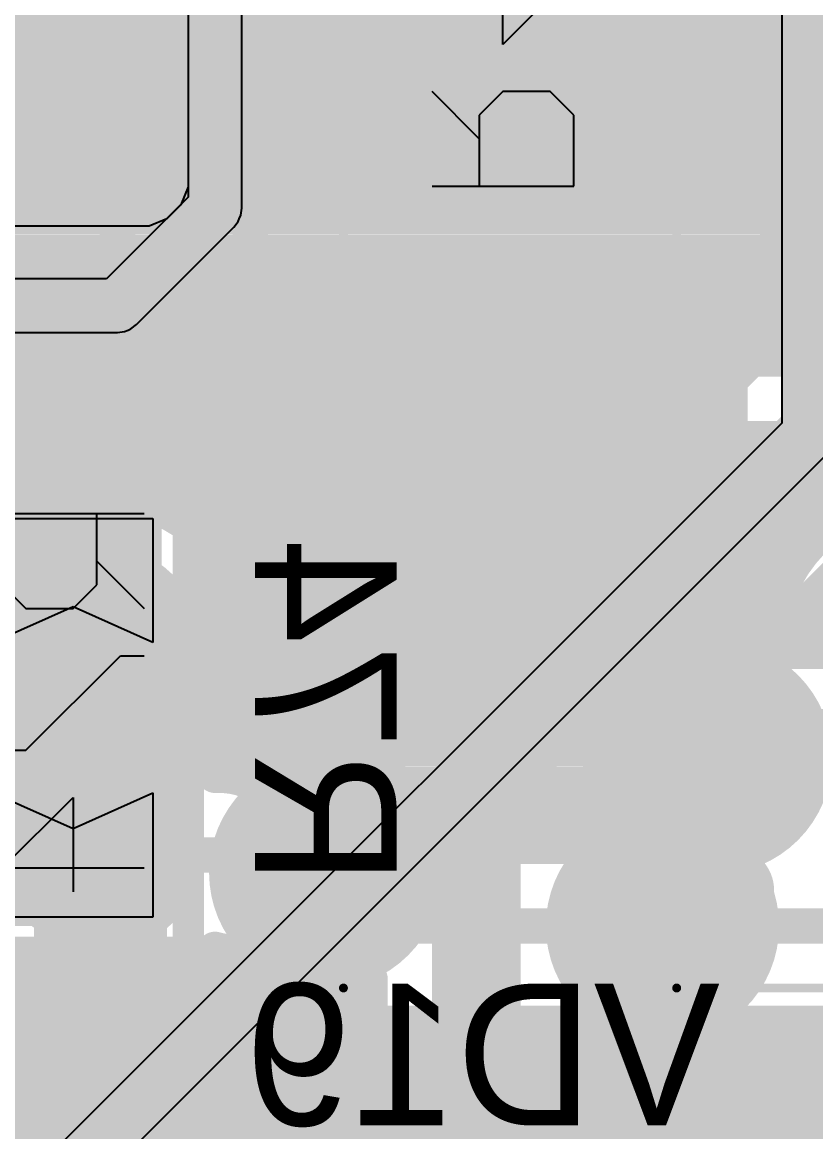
# Model space of a CAD drawing. Header units: millimetres. Extents: x 0.11 to 5.67, y 0.55 to 4.24.
# Drawn here: x 1.5586 to 1.7348, y 3.2053 to 3.4518 of the extents above; entities that cross this region are included whole.
import ezdxf

# ---------------------------------------------------------------- set-up
doc = ezdxf.new("R2010")
doc.units = ezdxf.units.MM
doc.header["$MEASUREMENT"] = 0
for name, color, linetype in [('BottomLayer', 5, 'Continuous'), ('BottomOverlay', 54, 'Continuous'), ('BottomPaste', 16, 'Continuous'), ('BottomSolder', 6, 'Continuous'), ('InternalPlane1', 76, 'Continuous'), ('InternalPlane2', 16, 'Continuous'), ('Mechanical1', 6, 'Continuous'), ('Mechanical3', 76, 'Continuous'), ('MultiLayer', 9, 'Continuous'), ('TopLayer', 1, 'Continuous'), ('TopOverlay', 2, 'Continuous'), ('TopPaste', 8, 'Continuous'), ('TopSolder', 216, 'Continuous'), ('ViaHoleLayer', 16, 'Continuous')]:
    doc.layers.add(name, color=color, linetype=linetype)

# ---------------------------------------------------------------- blocks, each defined once
blk = doc.blocks.new('D_PAK_TO_252AA__49')
at = {"layer": 'Mechanical1', "const_width": 0.00197}
for points in [[(-0.23031, 0.1437), (0.23031, 0.1437)], [(-0.23031, 0.1437), (-0.23031, -0.1437)]]:
    blk.add_lwpolyline(points, dxfattribs=at)
at = {"layer": 'Mechanical1', "const_width": 0.000984}
blk.add_lwpolyline([(-0.23081, 0.1437, 1), (-0.22982, 0.1437, 1)], format="xyb", close=True, dxfattribs=at)
blk.add_lwpolyline([(-0.23081, 0.1437, 1), (-0.22982, 0.1437, 1)], format="xyb", close=True, dxfattribs=at)
at = {"layer": 'TopOverlay'}
for points, const_width in [([(-0.20374, 0.13189, 1), (-0.21358, 0.13189, 1)], 0.00984), ([(-0.21604, 0.13189, 1), (-0.21112, 0.13189, 1)], 0.00492), ([(-0.2062, 0.13189, 1), (-0.20128, 0.13189, 1)], 0.00492), ([(-0.12106, 0.13189, 1), (-0.11713, 0.13189, 1)], 0.00394), ([(-0.12106, 0.13189, 1), (-0.11713, 0.13189, 1)], 0.00394), ([(-0.07776, 0.13189, 1), (-0.07382, 0.13189, 1)], 0.00394)]:
    blk.add_lwpolyline(points, format="xyb", close=True, dxfattribs=dict(at, const_width=const_width))
at = {"layer": 'TopOverlay', "const_width": 0.00787}
for points in [[(-0.11909, 0.13189), (-0.11909, -0.13189)], [(-0.11909, 0.13189), (-0.07579, 0.13189)]]:
    blk.add_lwpolyline(points, dxfattribs=at)
blk = doc.blocks.new('D_PAK_TO_252AA__54')
at = {"layer": 'Mechanical1', "const_width": 0.00197}
for points in [[(-0.23031, 0.1437), (-0.23031, -0.1437)], [(-0.23031, -0.1437), (0.23031, -0.1437)]]:
    blk.add_lwpolyline(points, dxfattribs=at)
at = {"layer": 'Mechanical1', "const_width": 0.000984}
blk.add_lwpolyline([(-0.23081, -0.1437, 1), (-0.22982, -0.1437, 1)], format="xyb", close=True, dxfattribs=at)
blk.add_lwpolyline([(-0.23081, -0.1437, 1), (-0.22982, -0.1437, 1)], format="xyb", close=True, dxfattribs=at)
at = {"layer": 'TopLayer', "const_width": 0.03937}
blk.add_lwpolyline([(-0.15453, -0.08976), (-0.1998, -0.08976)], dxfattribs=at)
at = {"layer": 'TopLayer'}
for points, const_width in [([(-0.20965, -0.08976, 1), (-0.18996, -0.08976, 1)], 0.01969), ([(-0.16437, -0.08976, 1), (-0.14469, -0.08976, 1)], 0.01969), ([(-0.05556, -0.09833, 1), (-0.04464, -0.09833, 1)], 0.01093)]:
    blk.add_lwpolyline(points, format="xyb", close=True, dxfattribs=dict(at, const_width=const_width))
for points in [[(-0.0501, -0.10925), (0.20758, -0.10925), (-0.0501, 0.10925), (0.20758, 0.10925)], [(-0.06102, -0.09833), (0.2185, -0.09833), (-0.06102, 0.09833), (0.2185, 0.09833)]]:
    blk.add_solid(points, dxfattribs=at)
at = {"layer": 'TopOverlay', "const_width": 0.00787}
for points in [[(-0.11909, 0.13189), (-0.11909, -0.13189)], [(-0.11909, -0.13189), (-0.07579, -0.13189)]]:
    blk.add_lwpolyline(points, dxfattribs=at)
at = {"layer": 'TopOverlay', "const_width": 0.00394}
for points in [[(-0.12106, -0.13189, 1), (-0.11713, -0.13189, 1)], [(-0.12106, -0.13189, 1), (-0.11713, -0.13189, 1)], [(-0.07776, -0.13189, 1), (-0.07382, -0.13189, 1)]]:
    blk.add_lwpolyline(points, format="xyb", close=True, dxfattribs=at)
at = {"layer": 'TopPaste'}
for p, q in [((-0.06106, -0.09835), (-0.06106, -0.01862)), ((-0.06106, -0.10051), (-0.06106, -0.09835)), ((-0.06106, -0.09835), (-0.06106, -0.09835)), ((-0.05941, -0.1045), (-0.06106, -0.10051)), ((-0.05635, -0.10756), (-0.05941, -0.1045)), ((-0.05236, -0.10921), (-0.05635, -0.10756)), ((-0.0502, -0.10921), (-0.05236, -0.10921)), ((0.05973, -0.10921), (-0.0502, -0.10921))]:
    blk.add_line(p, q, dxfattribs=at)
at = {"layer": 'TopPaste', "const_width": 0.04535}
blk.add_lwpolyline([(-0.15453, -0.08976), (-0.1998, -0.08976)], dxfattribs=at)
at = {"layer": 'TopPaste', "const_width": 0.02268}
for points in [[(-0.21114, -0.08976, 1), (-0.18846, -0.08976, 1)], [(-0.16587, -0.08976, 1), (-0.14319, -0.08976, 1)]]:
    blk.add_lwpolyline(points, format="xyb", close=True, dxfattribs=at)
at = {"layer": 'TopSolder', "const_width": 0.04331}
blk.add_lwpolyline([(-0.15453, -0.08976), (-0.1998, -0.08976)], dxfattribs=at)
at = {"layer": 'TopSolder'}
for points, const_width in [([(-0.21063, -0.08976, 1), (-0.18898, -0.08976, 1)], 0.02165), ([(-0.16535, -0.08976, 1), (-0.1437, -0.08976, 1)], 0.02165), ([(-0.05655, -0.09833, 1), (-0.04365, -0.09833, 1)], 0.01289)]:
    blk.add_lwpolyline(points, format="xyb", close=True, dxfattribs=dict(at, const_width=const_width))
for points in [[(-0.0501, -0.11122), (0.20758, -0.11122), (-0.0501, 0.11122), (0.20758, 0.11122)], [(-0.06299, -0.09833), (0.22047, -0.09833), (-0.06299, 0.09833), (0.22047, 0.09833)]]:
    blk.add_solid(points, dxfattribs=at)
blk = doc.blocks.new('RC0603_B_102')
at = {"layer": 'BottomLayer'}
for points in [[(-0.04429, -0.01772), (-0.01673, -0.01772), (-0.04429, 0.01772), (-0.01673, 0.01772)], [(0.04427, 0.01772), (0.01671, 0.01772), (0.04427, -0.01772), (0.01671, -0.01772)]]:
    blk.add_solid(points, dxfattribs=at)
at = {"layer": 'BottomOverlay', "const_width": 0.00701}
for points in [[(-0.05217, -0.02559), (-0.05217, 0.02559)], [(0.05217, 0.02559), (-0.05217, 0.02559)], [(0.05217, -0.02559), (0.05217, 0.02559)], [(0.05217, -0.02559), (-0.05217, -0.02559)]]:
    blk.add_lwpolyline(points, dxfattribs=at)
at = {"layer": 'BottomOverlay', "const_width": 0.0035}
for points in [[(-0.05392, 0.02559, 1), (-0.05041, 0.02559, 1)], [(-0.05392, 0.02559, 1), (-0.05041, 0.02559, 1)], [(0.05041, 0.02559, 1), (0.05392, 0.02559, 1)], [(0.05041, 0.02559, 1), (0.05392, 0.02559, 1)], [(-0.05392, -0.02559, 1), (-0.05041, -0.02559, 1)], [(-0.05392, -0.02559, 1), (-0.05041, -0.02559, 1)], [(0.05041, -0.02559, 1), (0.05392, -0.02559, 1)], [(0.05041, -0.02559, 1), (0.05392, -0.02559, 1)]]:
    blk.add_lwpolyline(points, format="xyb", close=True, dxfattribs=at)
at = {"layer": 'BottomPaste'}
for p, q in [((-0.04429, -0.01772), (-0.04429, 0.01772)), ((-0.04429, 0.01772), (-0.01673, 0.01772)), ((-0.01673, 0.01772), (-0.02461, 0)), ((0.02458, 0), (0.01671, 0.01772)), ((0.01671, 0.01772), (0.04427, 0.01772)), ((0.04427, 0.01772), (0.04427, -0.01772)), ((-0.02461, 0), (-0.01673, -0.01772)), ((0.01671, -0.01772), (0.02458, 0)), ((-0.01673, -0.01772), (-0.04429, -0.01772)), ((0.04427, -0.01772), (0.01671, -0.01772))]:
    blk.add_line(p, q, dxfattribs=at)
at = {"layer": 'BottomSolder'}
for points in [[(-0.04626, -0.01969), (-0.01476, -0.01969), (-0.04626, 0.01969), (-0.01476, 0.01969)], [(0.04624, 0.01969), (0.01474, 0.01969), (0.04624, -0.01969), (0.01474, -0.01969)]]:
    blk.add_solid(points, dxfattribs=at)
at = {"layer": 'Mechanical3'}
for p, q in [((-0.04528, 0.01575), (-0.04528, -0.01574)), ((-0.03478, 0.00525), (-0.02429, 0.01575)), ((-0.01379, 0.0105), (-0.01379, 0.01575)), ((0.03344, 0.01575), (0.03344, -0.01574)), ((0.0072, -0.01049), (-0.01379, 0.0105)), ((-0.02953, 0.00525), (-0.04528, 0.00525)), ((-0.02429, 0.00001), (-0.02953, 0.00525)), ((-0.02429, -0.01049), (-0.02429, 0.00001)), ((0.03344, -0.01574), (0.0177, 0.00001)), ((0.0177, 0.00001), (0.03869, 0.00001)), ((-0.02953, -0.01574), (-0.02429, -0.01049)), ((0.0072, -0.01574), (0.0072, -0.01049)), ((-0.04528, -0.01574), (-0.02953, -0.01574)), ((-0.01379, -0.01574), (0.0072, -0.01574))]:
    blk.add_line(p, q, dxfattribs=at)
blk = doc.blocks.new('R2512_B_132')
at = {"layer": 'BottomLayer'}
blk.add_solid([(-0.14075, -0.06594), (-0.06988, -0.06594), (-0.14075, 0.06791), (-0.06988, 0.06791)], dxfattribs=at)
at = {"layer": 'BottomOverlay', "const_width": 0.00787}
for points in [[(-0.15256, 0.07972), (-0.15256, -0.07776)], [(-0.15256, 0.07972), (0.14665, 0.07972)], [(-0.15256, -0.07776), (0.14665, -0.07776)]]:
    blk.add_lwpolyline(points, dxfattribs=at)
at = {"layer": 'BottomOverlay', "const_width": 0.00394}
for points in [[(-0.15453, 0.07972, 1), (-0.15059, 0.07972, 1)], [(-0.15453, 0.07972, 1), (-0.15059, 0.07972, 1)], [(-0.15453, -0.07776, 1), (-0.15059, -0.07776, 1)], [(-0.15453, -0.07776, 1), (-0.15059, -0.07776, 1)]]:
    blk.add_lwpolyline(points, format="xyb", close=True, dxfattribs=at)
at = {"layer": 'BottomPaste'}
blk.add_solid([(-0.14075, -0.06594), (-0.06988, -0.06594), (-0.14075, 0.06791), (-0.06988, 0.06791)], dxfattribs=at)
at = {"layer": 'BottomSolder'}
blk.add_solid([(-0.14272, -0.06791), (-0.06791, -0.06791), (-0.14272, 0.06988), (-0.06791, 0.06988)], dxfattribs=at)
at = {"layer": 'Mechanical3'}
for p, q in [((-0.13484, 0.00984), (-0.13484, -0.02164)), ((-0.12435, -0.00065), (-0.11385, 0.00984)), ((-0.1191, -0.00065), (-0.13484, -0.00065)), ((-0.11385, -0.0059), (-0.1191, -0.00065)), ((-0.11385, -0.0164), (-0.11385, -0.0059)), ((-0.08761, -0.02164), (-0.10336, -0.0059)), ((-0.10336, -0.0059), (-0.08237, -0.0059)), ((-0.1191, -0.02164), (-0.11385, -0.0164)), ((-0.13484, -0.02164), (-0.1191, -0.02164))]:
    blk.add_line(p, q, dxfattribs=at)
blk = doc.blocks.new('CAP_13_26_236')
at = {"layer": 'TopOverlay', "const_width": 0.00787}
blk.add_lwpolyline([(-0.25591, -1.11024), (-0.25591, -0.06299)], dxfattribs=at)

msp = doc.modelspace()

# ---------------------------------------------------------------- linework, layer by layer
at = {"layer": 'BottomLayer'}
for points, const_width in [([(1.57972, 3.39272), (1.57972, 3.48327)], 0.00787), ([(0.72047, 3.4557), (2.58723, 3.4557)], 0.00787), ([(1.57972, 3.4557), (1.75098, 3.4557)], 0.00787), ([(0.72047, 3.44783), (2.58936, 3.44783)], 0.00787), ([(1.57972, 3.44783), (1.75098, 3.44783)], 0.00787), ([(0.72047, 3.43995), (2.59325, 3.43995)], 0.00787), ([(1.57972, 3.43995), (1.75098, 3.43995)], 0.00787), ([(0.72047, 3.43208), (2.59959, 3.43208)], 0.00787), ([(1.57972, 3.43208), (1.75098, 3.43208)], 0.00787), ([(0.80794, 3.4242), (2.61066, 3.4242)], 0.00787), ([(1.57972, 3.4242), (1.75098, 3.4242)], 0.00787), ([(0.81586, 3.41633), (2.8063, 3.41633)], 0.00787), ([(1.57972, 3.41633), (1.74507, 3.41633)], 0.00787), ([(0.8218, 3.40846), (1.73055, 3.40846)], 0.00787), ([(1.57972, 3.40846), (1.73055, 3.40846)], 0.00787), ([(0.82967, 3.40058), (1.72484, 3.40058)], 0.00787), ([(1.57972, 3.40058), (1.72484, 3.40058)], 0.00787), ([(1.69783, 3.36909), (1.7228, 3.39406)], 0.00787), ([(0.83755, 3.39271), (1.72261, 3.39271)], 0.00787), ([(1.57972, 3.39272), (1.60236, 3.37008)], 0.00787), ([(1.57973, 3.39271), (1.72145, 3.39271)], 0.00787), ([(1.72244, 3.37888), (1.72244, 3.3878)], 0.00787), ([(0.84542, 3.38483), (1.72244, 3.38483)], 0.00787), ([(1.58761, 3.38483), (1.71357, 3.38483)], 0.00787), ([(1.64275, 3.29918), (1.72244, 3.37888)], 0.00787), ([(0.85244, 3.37696), (1.72052, 3.37696)], 0.00787), ([(1.59548, 3.37696), (1.7057, 3.37696)], 0.00787), ([(1.65945, 3.28248), (1.74606, 3.36909)], 0.01969), ([(0.85556, 3.36909), (1.71265, 3.36909)], 0.00787), ([(1.60236, 3.31102), (1.60236, 3.37008)], 0.00787), ([(1.60236, 3.36909), (1.69783, 3.36909)], 0.00787), ([(1.69783, 3.35427), (1.69783, 3.36909)], 0.00787), ([(0.85602, 3.36121), (1.70477, 3.36121)], 0.00787), ([(1.60236, 3.36121), (1.69783, 3.36121)], 0.00787), ([(1.53839, 3.35532), (1.60138, 3.35532)], 0.00787), ([(1.60138, 3.3002), (1.60138, 3.35532)], 0.00787), ([(1.64275, 3.29918), (1.69783, 3.35427)], 0.00787), ([(1.60138, 3.35334), (1.6969, 3.35334)], 0.00787), ([(1.60236, 3.35334), (1.6969, 3.35334)], 0.00787), ([(1.7224, 3.31202), (1.76277, 3.35239)], 0.00787), ([(1.60138, 3.34546), (1.68903, 3.34546)], 0.00787), ([(1.60236, 3.34546), (1.68903, 3.34546)], 0.00787), ([(1.60138, 3.33759), (1.68115, 3.33759)], 0.00787), ([(1.60236, 3.33759), (1.68115, 3.33759)], 0.00787), ([(1.49999, 3.32825), (1.56939, 3.32825)], 0.01969), ([(1.56939, 3.32825), (1.56988, 3.32776)], 0.01969), ([(1.60138, 3.32972), (1.67328, 3.32972)], 0.00787), ([(1.60236, 3.32972), (1.67328, 3.32972)], 0.00787), ([(1.60138, 3.32184), (1.6654, 3.32184)], 0.00787), ([(1.60236, 3.32184), (1.6654, 3.32184)], 0.00787), ([(1.73222, 3.32184), (1.81927, 3.32184)], 0.00787), ([(1.60138, 3.31397), (1.65753, 3.31397)], 0.00787), ([(1.60236, 3.31397), (1.65753, 3.31397)], 0.00787), ([(1.72244, 3.31201), (1.73997, 3.31201)], 0.00787), ([(1.72434, 3.31397), (1.7435, 3.31397)], 0.00787), ([(1.60236, 3.31102), (1.62205, 3.29134)], 0.00787), ([(1.60138, 3.30609), (1.64966, 3.30609)], 0.00787), ([(1.60729, 3.30609), (1.64966, 3.30609)], 0.00787), ([(1.53839, 3.3002), (1.60138, 3.3002)], 0.00787), ([(1.45014, 3.29822), (1.64183, 3.29822)], 0.00787), ([(1.61517, 3.29822), (1.64183, 3.29822)], 0.00787), ([(1.53839, 3.29432), (1.60138, 3.29432)], 0.00787), ([(1.60138, 3.28447), (1.60138, 3.29432)], 0.00787), ([(1.7126, 3.28839), (1.77035, 3.28839)], 0.01969), ([(1.60138, 3.29035), (1.63717, 3.29035)], 0.00787), ([(1.62205, 3.29134), (1.63755, 3.29134)], 0.00787), ([(1.65945, 3.161), (1.65945, 3.28248)], 0.01969), ([(1.56988, 3.26676), (1.60234, 3.26676)], 0.00787), ([(1.60234, 3.26676), (1.6063, 3.2628)], 0.00787), ([(1.6063, 3.2628), (1.62598, 3.2628)], 0.00787), ([(1.70079, 3.25098), (1.77067, 3.25098)], 0.00787), ([(1.60138, 3.2392), (1.60138, 3.24578)], 0.00787), ([(1.60138, 3.2431), (1.60964, 3.2431)], 0.00787), ([(1.53901, 3.2392), (1.60138, 3.2392)], 0.00787), ([(1.63583, 3.19734), (1.63583, 3.23917)], 0.00787), ([(1.53703, 3.23523), (1.63583, 3.23523)], 0.00787), ([(1.52951, 3.22735), (1.63583, 3.22735)], 0.00787), ([(1.42446, 3.21948), (1.63583, 3.21948)], 0.00787), ([(1.4279, 3.21161), (1.63583, 3.21161)], 0.00787), ([(1.42815, 3.20373), (1.63583, 3.20373)], 0.00787)]:
    msp.add_lwpolyline(points, dxfattribs=dict(at, const_width=const_width))
for points, const_width in [([(1.57776, 3.44783, 1), (1.58169, 3.44783, 1)], 0.00394), ([(1.57776, 3.43995, 1), (1.58169, 3.43995, 1)], 0.00394), ([(1.57776, 3.43208, 1), (1.58169, 3.43208, 1)], 0.00394), ([(1.57776, 3.4242, 1), (1.58169, 3.4242, 1)], 0.00394), ([(1.57776, 3.41633, 1), (1.58169, 3.41633, 1)], 0.00394), ([(1.57776, 3.40846, 1), (1.58169, 3.40846, 1)], 0.00394), ([(1.72859, 3.40846, 1), (1.73252, 3.40846, 1)], 0.00394), ([(1.72859, 3.40846, 1), (1.73252, 3.40846, 1)], 0.00394), ([(1.57776, 3.40058, 1), (1.58169, 3.40058, 1)], 0.00394), ([(1.72287, 3.40058, 1), (1.72681, 3.40058, 1)], 0.00394), ([(1.72287, 3.40058, 1), (1.72681, 3.40058, 1)], 0.00394), ([(1.72084, 3.39406, 1), (1.72477, 3.39406, 1)], 0.00394), ([(1.72084, 3.39406, 1), (1.72477, 3.39406, 1)], 0.00394), ([(1.57776, 3.39272, 1), (1.58169, 3.39272, 1)], 0.00394), ([(1.57776, 3.39272, 1), (1.58169, 3.39272, 1)], 0.00394), ([(1.57776, 3.39271, 1), (1.5817, 3.39271, 1)], 0.00394), ([(1.71948, 3.39271, 1), (1.72342, 3.39271, 1)], 0.00394), ([(1.72064, 3.39271, 1), (1.72458, 3.39271, 1)], 0.00394), ([(1.72049, 3.38876, 1), (1.72443, 3.38876, 1)], 0.00394), ([(1.72047, 3.3878, 1), (1.72441, 3.3878, 1)], 0.00394), ([(1.58564, 3.38483, 1), (1.58958, 3.38483, 1)], 0.00394), ([(1.71161, 3.38483, 1), (1.71554, 3.38483, 1)], 0.00394), ([(1.72047, 3.38483, 1), (1.72441, 3.38483, 1)], 0.00394), ([(1.72047, 3.37888, 1), (1.72441, 3.37888, 1)], 0.00394), ([(1.72047, 3.37888, 1), (1.72441, 3.37888, 1)], 0.00394), ([(1.59351, 3.37696, 1), (1.59745, 3.37696, 1)], 0.00394), ([(1.70373, 3.37696, 1), (1.70767, 3.37696, 1)], 0.00394), ([(1.71855, 3.37696, 1), (1.72249, 3.37696, 1)], 0.00394), ([(1.60039, 3.37008, 1), (1.60433, 3.37008, 1)], 0.00394), ([(1.60039, 3.37008, 1), (1.60433, 3.37008, 1)], 0.00394), ([(1.60039, 3.36909, 1), (1.60433, 3.36909, 1)], 0.00394), ([(1.69587, 3.36909, 1), (1.6998, 3.36909, 1)], 0.00394), ([(1.69587, 3.36909, 1), (1.6998, 3.36909, 1)], 0.00394), ([(1.69587, 3.36909, 1), (1.6998, 3.36909, 1)], 0.00394), ([(1.71068, 3.36909, 1), (1.71462, 3.36909, 1)], 0.00394), ([(1.60039, 3.36121, 1), (1.60433, 3.36121, 1)], 0.00394), ([(1.69587, 3.36121, 1), (1.6998, 3.36121, 1)], 0.00394), ([(1.70281, 3.36121, 1), (1.70674, 3.36121, 1)], 0.00394), ([(1.62205, 3.35039, 1), (1.63386, 3.35039, 1)], 0.01181), ([(1.59941, 3.35532, 1), (1.60335, 3.35532, 1)], 0.00394), ([(1.59941, 3.35532, 1), (1.60335, 3.35532, 1)], 0.00394), ([(1.69587, 3.35427, 1), (1.6998, 3.35427, 1)], 0.00394), ([(1.69587, 3.35427, 1), (1.6998, 3.35427, 1)], 0.00394), ([(1.59941, 3.35334, 1), (1.60335, 3.35334, 1)], 0.00394), ([(1.60039, 3.35334, 1), (1.60433, 3.35334, 1)], 0.00394), ([(1.65846, 3.34449, 1), (1.67028, 3.34449, 1)], 0.01181), ([(1.69493, 3.35334, 1), (1.69887, 3.35334, 1)], 0.00394), ([(1.69493, 3.35334, 1), (1.69887, 3.35334, 1)], 0.00394), ([(1.59941, 3.34546, 1), (1.60335, 3.34546, 1)], 0.00394), ([(1.60039, 3.34546, 1), (1.60433, 3.34546, 1)], 0.00394), ([(1.68706, 3.34546, 1), (1.69099, 3.34546, 1)], 0.00394), ([(1.68706, 3.34546, 1), (1.69099, 3.34546, 1)], 0.00394), ([(1.59941, 3.33759, 1), (1.60335, 3.33759, 1)], 0.00394), ([(1.60039, 3.33759, 1), (1.60433, 3.33759, 1)], 0.00394), ([(1.67918, 3.33759, 1), (1.68312, 3.33759, 1)], 0.00394), ([(1.67918, 3.33759, 1), (1.68312, 3.33759, 1)], 0.00394), ([(1.56447, 3.32825, 1), (1.57431, 3.32825, 1)], 0.00984), ([(1.56447, 3.32825, 1), (1.57431, 3.32825, 1)], 0.00984), ([(1.56496, 3.32776, 1), (1.5748, 3.32776, 1)], 0.00984), ([(1.59941, 3.32972, 1), (1.60335, 3.32972, 1)], 0.00394), ([(1.60039, 3.32972, 1), (1.60433, 3.32972, 1)], 0.00394), ([(1.67131, 3.32972, 1), (1.67525, 3.32972, 1)], 0.00394), ([(1.67131, 3.32972, 1), (1.67525, 3.32972, 1)], 0.00394), ([(1.59941, 3.32184, 1), (1.60335, 3.32184, 1)], 0.00394), ([(1.60039, 3.32184, 1), (1.60433, 3.32184, 1)], 0.00394), ([(1.66344, 3.32184, 1), (1.66737, 3.32184, 1)], 0.00394), ([(1.66344, 3.32184, 1), (1.66737, 3.32184, 1)], 0.00394), ([(1.73025, 3.32184, 1), (1.73419, 3.32184, 1)], 0.00394), ([(1.62795, 3.31201, 1), (1.63976, 3.31201, 1)], 0.01181), ([(1.59941, 3.31397, 1), (1.60335, 3.31397, 1)], 0.00394), ([(1.60039, 3.31397, 1), (1.60433, 3.31397, 1)], 0.00394), ([(1.65556, 3.31397, 1), (1.6595, 3.31397, 1)], 0.00394), ([(1.65556, 3.31397, 1), (1.6595, 3.31397, 1)], 0.00394), ([(1.72043, 3.31202, 1), (1.72437, 3.31202, 1)], 0.00394), ([(1.72047, 3.31201, 1), (1.72441, 3.31201, 1)], 0.00394), ([(1.72237, 3.31397, 1), (1.72631, 3.31397, 1)], 0.00394), ([(1.60039, 3.31102, 1), (1.60433, 3.31102, 1)], 0.00394), ([(1.60039, 3.31102, 1), (1.60433, 3.31102, 1)], 0.00394), ([(1.59941, 3.30609, 1), (1.60335, 3.30609, 1)], 0.00394), ([(1.60532, 3.30609, 1), (1.60926, 3.30609, 1)], 0.00394), ([(1.64769, 3.30609, 1), (1.65162, 3.30609, 1)], 0.00394), ([(1.64769, 3.30609, 1), (1.65162, 3.30609, 1)], 0.00394), ([(1.59941, 3.3002, 1), (1.60335, 3.3002, 1)], 0.00394), ([(1.59941, 3.3002, 1), (1.60335, 3.3002, 1)], 0.00394), ([(1.6132, 3.29822, 1), (1.61713, 3.29822, 1)], 0.00394), ([(1.63987, 3.29822, 1), (1.6438, 3.29822, 1)], 0.00394), ([(1.63987, 3.29822, 1), (1.6438, 3.29822, 1)], 0.00394), ([(1.64078, 3.29918, 1), (1.64471, 3.29918, 1)], 0.00394), ([(1.64078, 3.29918, 1), (1.64471, 3.29918, 1)], 0.00394), ([(1.64078, 3.29918, 1), (1.64471, 3.29918, 1)], 0.00394), ([(1.64078, 3.29918, 1), (1.64471, 3.29918, 1)], 0.00394), ([(1.64078, 3.29918, 1), (1.64471, 3.29918, 1)], 0.00394), ([(1.64078, 3.29918, 1), (1.64471, 3.29918, 1)], 0.00394), ([(1.59941, 3.29432, 1), (1.60335, 3.29432, 1)], 0.00394), ([(1.59941, 3.29432, 1), (1.60335, 3.29432, 1)], 0.00394), ([(1.70669, 3.28839, 1), (1.7185, 3.28839, 1)], 0.01181), ([(1.70768, 3.28839, 1), (1.71752, 3.28839, 1)], 0.00984), ([(1.59941, 3.29035, 1), (1.60335, 3.29035, 1)], 0.00394), ([(1.62008, 3.29134, 1), (1.62402, 3.29134, 1)], 0.00394), ([(1.62008, 3.29134, 1), (1.62402, 3.29134, 1)], 0.00394), ([(1.63521, 3.29035, 1), (1.63914, 3.29035, 1)], 0.00394), ([(1.63558, 3.29134, 1), (1.63952, 3.29134, 1)], 0.00394), ([(1.63558, 3.29134, 1), (1.63952, 3.29134, 1)], 0.00394), ([(1.63558, 3.29134, 1), (1.63952, 3.29134, 1)], 0.00394), ([(1.65453, 3.28248, 1), (1.66437, 3.28248, 1)], 0.00984), ([(1.65453, 3.28248, 1), (1.66437, 3.28248, 1)], 0.00984), ([(1.59941, 3.28447, 1), (1.60335, 3.28447, 1)], 0.00394), ([(1.60037, 3.28447, 1), (1.60431, 3.28447, 1)], 0.00394), ([(1.60037, 3.28447, 1), (1.60431, 3.28447, 1)], 0.00394), ([(1.63417, 3.28629, 1), (1.6381, 3.28629, 1)], 0.00394), ([(1.63417, 3.28629, 1), (1.6381, 3.28629, 1)], 0.00394), ([(1.63417, 3.28629, 1), (1.6381, 3.28629, 1)], 0.00394), ([(1.60799, 3.28275, 1), (1.61193, 3.28275, 1)], 0.00394), ([(1.60799, 3.28275, 1), (1.61193, 3.28275, 1)], 0.00394), ([(1.60799, 3.28275, 1), (1.61193, 3.28275, 1)], 0.00394), ([(1.62008, 3.2628, 1), (1.63189, 3.2628, 1)], 0.01181), ([(1.56791, 3.26676, 1), (1.57185, 3.26676, 1)], 0.00394), ([(1.60037, 3.26676, 1), (1.60431, 3.26676, 1)], 0.00394), ([(1.60037, 3.26676, 1), (1.60431, 3.26676, 1)], 0.00394), ([(1.60433, 3.2628, 1), (1.60827, 3.2628, 1)], 0.00394), ([(1.60433, 3.2628, 1), (1.60827, 3.2628, 1)], 0.00394), ([(1.62402, 3.2628, 1), (1.62795, 3.2628, 1)], 0.00394), ([(1.69488, 3.25098, 1), (1.70669, 3.25098, 1)], 0.01181), ([(1.69882, 3.25098, 1), (1.70276, 3.25098, 1)], 0.00394), ([(1.59941, 3.24578, 1), (1.60335, 3.24578, 1)], 0.00394), ([(1.59941, 3.24578, 1), (1.60335, 3.24578, 1)], 0.00394), ([(1.59941, 3.24578, 1), (1.60335, 3.24578, 1)], 0.00394), ([(1.60433, 3.24508, 1), (1.60827, 3.24508, 1)], 0.00394), ([(1.60433, 3.24508, 1), (1.60827, 3.24508, 1)], 0.00394), ([(1.60555, 3.24508, 1), (1.60949, 3.24508, 1)], 0.00394), ([(1.59941, 3.2431, 1), (1.60335, 3.2431, 1)], 0.00394), ([(1.60767, 3.2431, 1), (1.61161, 3.2431, 1)], 0.00394), ([(1.59941, 3.2392, 1), (1.60335, 3.2392, 1)], 0.00394), ([(1.59941, 3.2392, 1), (1.60335, 3.2392, 1)], 0.00394), ([(1.63386, 3.23917, 1), (1.6378, 3.23917, 1)], 0.00394), ([(1.63386, 3.23917, 1), (1.6378, 3.23917, 1)], 0.00394), ([(1.63386, 3.23523, 1), (1.6378, 3.23523, 1)], 0.00394), ([(1.63386, 3.22735, 1), (1.6378, 3.22735, 1)], 0.00394), ([(1.63386, 3.21948, 1), (1.6378, 3.21948, 1)], 0.00394), ([(1.63386, 3.21161, 1), (1.6378, 3.21161, 1)], 0.00394), ([(1.63386, 3.20373, 1), (1.6378, 3.20373, 1)], 0.00394)]:
    msp.add_lwpolyline(points, format="xyb", close=True, dxfattribs=dict(at, const_width=const_width))
at = {"layer": 'BottomLayer', "const_width": 0.00787}
for points in [[(1.72246, 3.38876, -1.019829), (1.77362, 3.38976)], [(1.7228, 3.39406, -0.318413), (1.74373, 3.41499)], [(1.63614, 3.28629, -0.157168), (1.64275, 3.29918)], [(1.63614, 3.28629, -0.157168), (1.64275, 3.29918)], [(1.63755, 3.29134, -0.100587), (1.64275, 3.29918)], [(1.63755, 3.29134, -0.100587), (1.64275, 3.29918)], [(1.60996, 3.28275, -0.277963), (1.63614, 3.28629)], [(1.60234, 3.28447, -0.111655), (1.60996, 3.28275)], [(1.60234, 3.28447, -0.111655), (1.60996, 3.28275)], [(1.6063, 3.24508, -0.070486), (1.60138, 3.24578)], [(1.6063, 3.24508, -0.070486), (1.60138, 3.24578)], [(1.63583, 3.23917, -0.309585), (1.60752, 3.24508)]]:
    msp.add_lwpolyline(points, format="xyb", dxfattribs=at)
at = {"layer": 'InternalPlane1', "const_width": 0.02591}
for points in [[(1.73508, 3.38976, 1), (1.76098, 3.38976, 1)], [(1.69965, 3.28839, 1), (1.72555, 3.28839, 1)], [(1.61303, 3.2628, 1), (1.63894, 3.2628, 1)], [(1.68783, 3.25098, 1), (1.71374, 3.25098, 1)]]:
    msp.add_lwpolyline(points, format="xyb", close=True, dxfattribs=at)
at = {"layer": 'InternalPlane2'}
for p, q in [((1.72731, 3.76772), (1.72731, 3.41732)), ((1.60733, 3.41043), (1.60733, 3.51378)), ((1.59542, 3.51131), (1.59542, 3.4129)), ((1.72731, 3.41732), (1.72731, 3.3627)), ((1.59542, 3.4129), (1.57726, 3.39474)), ((1.60713, 3.40889), (1.60733, 3.41043)), ((1.60559, 3.40622), (1.60654, 3.40745)), ((1.60654, 3.40745), (1.60678, 3.40805)), ((1.60678, 3.40805), (1.60713, 3.40889)), ((1.58394, 3.38457), (1.60559, 3.40622)), ((1.57726, 3.39474), (1.38633, 3.39474)), ((1.5827, 3.38362), (1.58394, 3.38457)), ((1.38981, 3.38282), (1.57972, 3.38282)), ((1.57972, 3.38282), (1.58127, 3.38303)), ((1.58127, 3.38303), (1.58211, 3.38337)), ((1.58211, 3.38337), (1.5827, 3.38362)), ((1.72731, 3.3627), (1.56643, 3.20182)), ((1.57311, 3.19165), (1.73748, 3.35602))]:
    msp.add_line(p, q, dxfattribs=at)
at = {"layer": 'InternalPlane2', "const_width": 0.01181}
for points in [[(1.73327, 3.41732), (1.73327, 3.76772)], [(1.60138, 3.41043), (1.60138, 3.51378)], [(1.73327, 3.36024), (1.73327, 3.41732)], [(1.73327, 3.41732), (1.75197, 3.39862)], [(1.57972, 3.38878), (1.60138, 3.41043)], [(1.38386, 3.38878), (1.57972, 3.38878)], [(1.5689, 3.19587), (1.73327, 3.36024)]]:
    msp.add_lwpolyline(points, dxfattribs=at)
at = {"layer": 'InternalPlane2'}
for points, const_width in [([(1.73032, 3.41732, 1), (1.73622, 3.41732, 1)], 0.00591), ([(1.73032, 3.41732, 1), (1.73622, 3.41732, 1)], 0.00591), ([(1.73032, 3.41732, 1), (1.73622, 3.41732, 1)], 0.00591), ([(1.59843, 3.41043, 1), (1.60433, 3.41043, 1)], 0.00591), ([(1.59843, 3.41043, 1), (1.60433, 3.41043, 1)], 0.00591), ([(1.73508, 3.38976, 1), (1.76098, 3.38976, 1)], 0.02591), ([(1.57677, 3.38878, 1), (1.58268, 3.38878, 1)], 0.00591), ([(1.57677, 3.38878, 1), (1.58268, 3.38878, 1)], 0.00591), ([(1.615, 3.35039, 1), (1.64091, 3.35039, 1)], 0.02591), ([(1.65142, 3.34449, 1), (1.67732, 3.34449, 1)], 0.02591), ([(1.73032, 3.36024, 1), (1.73622, 3.36024, 1)], 0.00591), ([(1.73032, 3.36024, 1), (1.73622, 3.36024, 1)], 0.00591), ([(1.62091, 3.31201, 1), (1.64681, 3.31201, 1)], 0.02591), ([(1.69965, 3.28839, 1), (1.72555, 3.28839, 1)], 0.02591), ([(1.61303, 3.2628, 1), (1.63894, 3.2628, 1)], 0.02591), ([(1.68783, 3.25098, 1), (1.71374, 3.25098, 1)], 0.02591)]:
    msp.add_lwpolyline(points, format="xyb", close=True, dxfattribs=dict(at, const_width=const_width))
at = {"layer": 'MultiLayer', "const_width": 0.01181}
for points in [[(1.62205, 3.35039, 1), (1.63386, 3.35039, 1)], [(1.65846, 3.34449, 1), (1.67028, 3.34449, 1)], [(1.62795, 3.31201, 1), (1.63976, 3.31201, 1)], [(1.70669, 3.28839, 1), (1.7185, 3.28839, 1)], [(1.62008, 3.2628, 1), (1.63189, 3.2628, 1)], [(1.69488, 3.25098, 1), (1.70669, 3.25098, 1)]]:
    msp.add_lwpolyline(points, format="xyb", close=True, dxfattribs=at)
at = {"layer": 'TopLayer'}
for points, const_width in [([(1.59154, 3.37697), (1.59154, 3.67618)], 0.00787), ([(1.60925, 3.41742), (1.60925, 3.51728)], 0.00787), ([(1.60925, 3.41735), (1.60925, 3.51728)], 0.00787), ([(1.25295, 3.4557), (1.59154, 3.4557)], 0.00787), ([(1.60925, 3.4557), (1.95276, 3.4557)], 0.00787), ([(1.25295, 3.44783), (1.59154, 3.44783)], 0.00787), ([(1.60925, 3.44783), (1.95276, 3.44783)], 0.00787), ([(1.25295, 3.43995), (1.59154, 3.43995)], 0.00787), ([(1.60925, 3.43995), (1.95276, 3.43995)], 0.00787), ([(1.25295, 3.43208), (1.59154, 3.43208)], 0.00787), ([(1.60925, 3.43208), (1.95276, 3.43208)], 0.00787), ([(1.25295, 3.4242), (1.59154, 3.4242)], 0.00787), ([(1.60925, 3.4242), (1.95276, 3.4242)], 0.00787), ([(1.25295, 3.41633), (1.59154, 3.41633)], 0.00787), ([(1.60925, 3.37697), (1.60925, 3.41735)], 0.00787), ([(1.60925, 3.41633), (1.95276, 3.41633)], 0.00787), ([(1.25295, 3.40846), (1.59154, 3.40846)], 0.00787), ([(1.60925, 3.40846), (1.95276, 3.40846)], 0.00787), ([(1.25295, 3.40058), (1.59154, 3.40058)], 0.00787), ([(1.60925, 3.40058), (1.95276, 3.40058)], 0.00787), ([(1.25295, 3.39271), (1.59154, 3.39271)], 0.00787), ([(1.60925, 3.39271), (1.95276, 3.39271)], 0.00787), ([(1.25295, 3.38483), (1.59154, 3.38483)], 0.00787), ([(1.60925, 3.38483), (1.95276, 3.38483)], 0.00787), ([(1.25295, 3.37697), (1.59154, 3.37697)], 0.00787), ([(1.60925, 3.37697), (1.95276, 3.37697)], 0.00787), ([(1.28839, 3.35925), (1.59154, 3.35925)], 0.00787), ([(1.60925, 3.35925), (1.95276, 3.35925)], 0.00787), ([(1.28839, 3.35334), (2.32677, 3.35334)], 0.00787), ([(1.40455, 3.34546), (1.56789, 3.34546)], 0.00787), ([(1.58407, 3.34546), (1.74978, 3.34546)], 0.00787), ([(1.59867, 3.33759), (1.73518, 3.33759)], 0.00787), ([(1.60497, 3.32972), (1.72889, 3.32972)], 0.00787), ([(1.60826, 3.32184), (1.7256, 3.32184)], 0.00787), ([(1.60943, 3.31397), (1.71195, 3.31397)], 0.00787), ([(1.60945, 3.28233), (1.60945, 3.31299)], 0.00787), ([(1.71325, 3.31397), (1.72442, 3.31397)], 0.00787), ([(1.71963, 3.31299), (1.72441, 3.31299)], 0.00787), ([(1.60945, 3.30609), (1.69412, 3.30609)], 0.00787), ([(1.57598, 3.18484), (1.57598, 3.29035)], 0.02953), ([(1.60945, 3.29822), (1.68897, 3.29822)], 0.00787), ([(1.51722, 3.29085), (1.57549, 3.29085)], 0.01969), ([(1.57549, 3.29085), (1.57598, 3.29035)], 0.01969), ([(1.7126, 3.28839), (1.71358, 3.28937)], 0.01969), ([(1.71358, 3.28937), (1.75689, 3.28937)], 0.01969), ([(1.60945, 3.29035), (1.68708, 3.29035)], 0.00787), ([(1.64235, 3.28247), (1.6877, 3.28247)], 0.00787), ([(1.64869, 3.2746), (1.69093, 3.2746)], 0.00787), ([(1.65088, 3.2687), (1.68232, 3.2687)], 0.00787), ([(1.62598, 3.2628), (1.6378, 3.25098)], 0.00787), ([(1.6378, 3.25098), (1.70079, 3.25098)], 0.00787), ([(1.46935, 3.22933), (1.68715, 3.22933)], 0.00787), ([(1.71443, 3.22933), (1.7979, 3.22933)], 0.00787), ([(1.46553, 3.22735), (1.69096, 3.22735)], 0.00787), ([(1.71061, 3.22735), (1.80107, 3.22735)], 0.00787), ([(0.73621, 3.21948), (2.32186, 3.21948)], 0.00787), ([(0.72834, 3.21161), (2.32579, 3.21161)], 0.00787), ([(0.72047, 3.20373), (2.32579, 3.20373)], 0.00787)]:
    msp.add_lwpolyline(points, dxfattribs=dict(at, const_width=const_width))
for points, const_width in [([(1.58957, 3.44783, 1), (1.5935, 3.44783, 1)], 0.00394), ([(1.60728, 3.44783, 1), (1.61122, 3.44783, 1)], 0.00394), ([(1.58957, 3.43995, 1), (1.5935, 3.43995, 1)], 0.00394), ([(1.60728, 3.43995, 1), (1.61122, 3.43995, 1)], 0.00394), ([(1.58957, 3.43208, 1), (1.5935, 3.43208, 1)], 0.00394), ([(1.60728, 3.43208, 1), (1.61122, 3.43208, 1)], 0.00394), ([(1.58957, 3.4242, 1), (1.5935, 3.4242, 1)], 0.00394), ([(1.60728, 3.4242, 1), (1.61122, 3.4242, 1)], 0.00394), ([(1.58957, 3.41633, 1), (1.5935, 3.41633, 1)], 0.00394), ([(1.60728, 3.41735, 1), (1.61122, 3.41735, 1)], 0.00394), ([(1.60728, 3.41735, 1), (1.61122, 3.41735, 1)], 0.00394), ([(1.60728, 3.41633, 1), (1.61122, 3.41633, 1)], 0.00394), ([(1.60728, 3.41742, 1), (1.61122, 3.41742, 1)], 0.00394), ([(1.58957, 3.40846, 1), (1.5935, 3.40846, 1)], 0.00394), ([(1.60728, 3.40846, 1), (1.61122, 3.40846, 1)], 0.00394), ([(1.58957, 3.40058, 1), (1.5935, 3.40058, 1)], 0.00394), ([(1.60728, 3.40058, 1), (1.61122, 3.40058, 1)], 0.00394), ([(1.58957, 3.39271, 1), (1.5935, 3.39271, 1)], 0.00394), ([(1.60728, 3.39271, 1), (1.61122, 3.39271, 1)], 0.00394), ([(1.58957, 3.38483, 1), (1.5935, 3.38483, 1)], 0.00394), ([(1.60728, 3.38483, 1), (1.61122, 3.38483, 1)], 0.00394), ([(1.58957, 3.37697, 1), (1.5935, 3.37697, 1)], 0.00394), ([(1.58957, 3.37697, 1), (1.5935, 3.37697, 1)], 0.00394), ([(1.60728, 3.37697, 1), (1.61122, 3.37697, 1)], 0.00394), ([(1.60728, 3.37697, 1), (1.61122, 3.37697, 1)], 0.00394), ([(1.59843, 3.36163, 1), (1.60236, 3.36163, 1)], 0.00394), ([(1.59843, 3.36163, 1), (1.60236, 3.36163, 1)], 0.00394), ([(1.59843, 3.36163, 1), (1.60236, 3.36163, 1)], 0.00394), ([(1.59843, 3.36163, 1), (1.60236, 3.36163, 1)], 0.00394), ([(1.58957, 3.35925, 1), (1.5935, 3.35925, 1)], 0.00394), ([(1.58957, 3.35925, 1), (1.5935, 3.35925, 1)], 0.00394), ([(1.58957, 3.35925, 1), (1.5935, 3.35925, 1)], 0.00394), ([(1.60728, 3.35925, 1), (1.61122, 3.35925, 1)], 0.00394), ([(1.60728, 3.35925, 1), (1.61122, 3.35925, 1)], 0.00394), ([(1.60728, 3.35925, 1), (1.61122, 3.35925, 1)], 0.00394), ([(1.62205, 3.35039, 1), (1.63386, 3.35039, 1)], 0.01181), ([(1.65846, 3.34449, 1), (1.67028, 3.34449, 1)], 0.01181), ([(1.56593, 3.34546, 1), (1.56986, 3.34546, 1)], 0.00394), ([(1.58211, 3.34546, 1), (1.58604, 3.34546, 1)], 0.00394), ([(1.59671, 3.33759, 1), (1.60064, 3.33759, 1)], 0.00394), ([(1.73322, 3.33759, 1), (1.73715, 3.33759, 1)], 0.00394), ([(1.603, 3.32972, 1), (1.60694, 3.32972, 1)], 0.00394), ([(1.72692, 3.32972, 1), (1.73086, 3.32972, 1)], 0.00394), ([(1.60629, 3.32184, 1), (1.61023, 3.32184, 1)], 0.00394), ([(1.72363, 3.32184, 1), (1.72757, 3.32184, 1)], 0.00394), ([(1.62795, 3.31201, 1), (1.63976, 3.31201, 1)], 0.01181), ([(1.60747, 3.31397, 1), (1.6114, 3.31397, 1)], 0.00394), ([(1.60748, 3.31299, 1), (1.61142, 3.31299, 1)], 0.00394), ([(1.60748, 3.31299, 1), (1.61142, 3.31299, 1)], 0.00394), ([(1.70998, 3.31397, 1), (1.71392, 3.31397, 1)], 0.00394), ([(1.71128, 3.31397, 1), (1.71521, 3.31397, 1)], 0.00394), ([(1.71766, 3.31299, 1), (1.7216, 3.31299, 1)], 0.00394), ([(1.71766, 3.31299, 1), (1.7216, 3.31299, 1)], 0.00394), ([(1.72244, 3.31299, 1), (1.72638, 3.31299, 1)], 0.00394), ([(1.72244, 3.31299, 1), (1.72638, 3.31299, 1)], 0.00394), ([(1.72246, 3.31397, 1), (1.72639, 3.31397, 1)], 0.00394), ([(1.60748, 3.30609, 1), (1.61142, 3.30609, 1)], 0.00394), ([(1.69216, 3.30609, 1), (1.69609, 3.30609, 1)], 0.00394), ([(1.5686, 3.29035, 1), (1.58337, 3.29035, 1)], 0.01476), ([(1.60748, 3.29822, 1), (1.61142, 3.29822, 1)], 0.00394), ([(1.687, 3.29822, 1), (1.69094, 3.29822, 1)], 0.00394), ([(1.57057, 3.29085, 1), (1.58041, 3.29085, 1)], 0.00984), ([(1.57057, 3.29085, 1), (1.58041, 3.29085, 1)], 0.00984), ([(1.57106, 3.29035, 1), (1.58091, 3.29035, 1)], 0.00984), ([(1.70669, 3.28839, 1), (1.7185, 3.28839, 1)], 0.01181), ([(1.70866, 3.28937, 1), (1.7185, 3.28937, 1)], 0.00984), ([(1.70866, 3.28937, 1), (1.7185, 3.28937, 1)], 0.00984), ([(1.70768, 3.28839, 1), (1.71752, 3.28839, 1)], 0.00984), ([(1.60748, 3.29035, 1), (1.61142, 3.29035, 1)], 0.00394), ([(1.68511, 3.29035, 1), (1.68905, 3.29035, 1)], 0.00394), ([(1.60748, 3.28233, 1), (1.61142, 3.28233, 1)], 0.00394), ([(1.60748, 3.28233, 1), (1.61142, 3.28233, 1)], 0.00394), ([(1.64038, 3.28247, 1), (1.64431, 3.28247, 1)], 0.00394), ([(1.68573, 3.28247, 1), (1.68967, 3.28247, 1)], 0.00394), ([(1.64672, 3.2746, 1), (1.65066, 3.2746, 1)], 0.00394), ([(1.68896, 3.2746, 1), (1.69289, 3.2746, 1)], 0.00394), ([(1.68905, 3.27464, 1), (1.69298, 3.27464, 1)], 0.00394), ([(1.68905, 3.27464, 1), (1.69298, 3.27464, 1)], 0.00394), ([(1.62008, 3.2628, 1), (1.63189, 3.2628, 1)], 0.01181), ([(1.64892, 3.2687, 1), (1.65285, 3.2687, 1)], 0.00394), ([(1.64892, 3.2687, 1), (1.65285, 3.2687, 1)], 0.00394), ([(1.68035, 3.2687, 1), (1.68429, 3.2687, 1)], 0.00394), ([(1.68035, 3.2687, 1), (1.68429, 3.2687, 1)], 0.00394), ([(1.62402, 3.2628, 1), (1.62795, 3.2628, 1)], 0.00394), ([(1.69488, 3.25098, 1), (1.70669, 3.25098, 1)], 0.01181), ([(1.63583, 3.25098, 1), (1.63976, 3.25098, 1)], 0.00394), ([(1.63583, 3.25098, 1), (1.63976, 3.25098, 1)], 0.00394), ([(1.69882, 3.25098, 1), (1.70276, 3.25098, 1)], 0.00394), ([(1.68518, 3.22933, 1), (1.68912, 3.22933, 1)], 0.00394), ([(1.68518, 3.22933, 1), (1.68912, 3.22933, 1)], 0.00394), ([(1.71246, 3.22933, 1), (1.71639, 3.22933, 1)], 0.00394), ([(1.71246, 3.22933, 1), (1.71639, 3.22933, 1)], 0.00394), ([(1.689, 3.22735, 1), (1.69293, 3.22735, 1)], 0.00394), ([(1.70864, 3.22735, 1), (1.71258, 3.22735, 1)], 0.00394)]:
    msp.add_lwpolyline(points, format="xyb", close=True, dxfattribs=dict(at, const_width=const_width))
at = {"layer": 'TopLayer', "const_width": 0.00787}
for points in [[(1.60039, 3.36163, -0.131652), (1.59154, 3.35925)], [(1.60039, 3.36163, -0.131652), (1.59154, 3.35925)], [(1.60925, 3.35925, -0.131652), (1.60039, 3.36163)], [(1.60925, 3.35925, -0.131652), (1.60039, 3.36163)], [(1.544, 3.32283, -0.860859), (1.60945, 3.31299)], [(1.72441, 3.31299, -0.978175), (1.79131, 3.31447)], [(1.69102, 3.27464, -0.690134), (1.71963, 3.31299)], [(1.60945, 3.28233, -0.559509), (1.65088, 3.2687)], [(1.68232, 3.2687, -0.103952), (1.69102, 3.27464)], [(1.71443, 3.22933, -0.288671), (1.68715, 3.22933)]]:
    msp.add_lwpolyline(points, format="xyb", dxfattribs=at)
at = {"layer": 'ViaHoleLayer', "const_width": 0.00591}
for points in [[(1.625, 3.35039, 1), (1.63091, 3.35039, 1)], [(1.66142, 3.34449, 1), (1.66732, 3.34449, 1)], [(1.63091, 3.31201, 1), (1.63681, 3.31201, 1)], [(1.70965, 3.28839, 1), (1.71555, 3.28839, 1)], [(1.62303, 3.2628, 1), (1.62894, 3.2628, 1)], [(1.69783, 3.25098, 1), (1.70374, 3.25098, 1)]]:
    msp.add_lwpolyline(points, format="xyb", close=True, dxfattribs=at)

# ---------------------------------------------------------------- block references
for name, p, rotation in [('R2512_B_132', (1.65945, 3.5502), 90), ('D_PAK_TO_252AA__54', (1.48622, 3.46752), 90), ('D_PAK_TO_252AA__49', (1.84764, 3.46752), 90), ('RC0603_B_102', (1.56988, 3.29724), 270), ('CAP_13_26_236', (1.84567, 2.96138), 270)]:
    msp.add_blockref(name, p, dxfattribs=dict(rotation=rotation))

# ---------------------------------------------------------------- texts
at = {"layer": 'BottomOverlay', "text_generation_flag": 2}
msp.add_text('R74', height=0.031496, rotation=270, dxfattribs=at).set_placement((1.61024, 3.25984))
msp.add_text('VD19', height=0.031496, dxfattribs=at).set_placement((1.71358, 3.20669))

doc.saveas('drawing.dxf')
